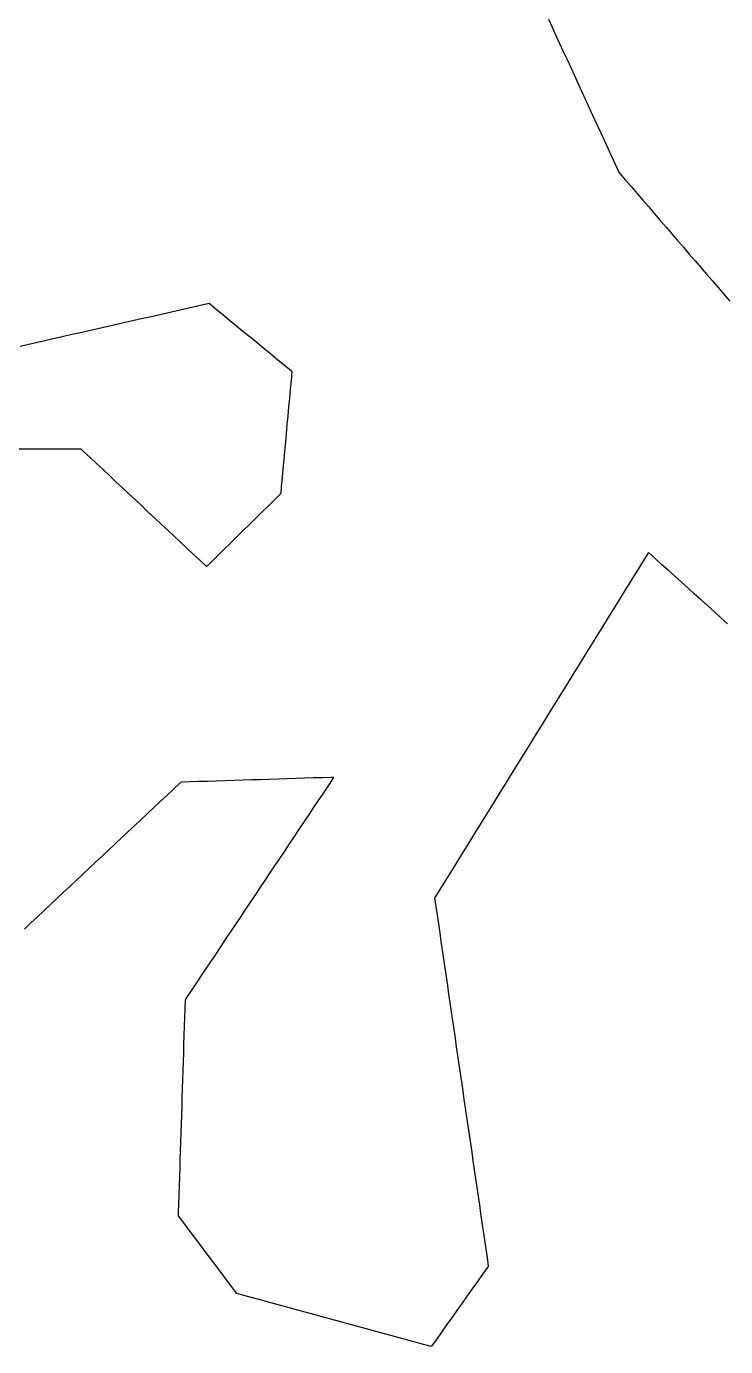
# Model space of a CAD drawing. Header units: millimetres. Extents: x 230 to 3347, y 514 to 5196.
# Drawn here: x 2050.1 to 2128.9, y 3946 to 4094.8 of the extents above; entities that cross this region are included whole.
import ezdxf

# ---------------------------------------------------------------- set-up
doc = ezdxf.new("R2010")
doc.units = ezdxf.units.MM
doc.layers.add('ALL_ISLANDS', color=7, linetype='Continuous')
doc.layers.add('OUTLINE_ISLAND_01', color=7, linetype='Continuous')

msp = doc.modelspace()

# ---------------------------------------------------------------- linework, layer by layer
at = {"layer": 'ALL_ISLANDS'}
for points in [[(2108.949, 4095.6286), (2109.3669, 4094.7201), (2109.7849, 4093.8117), (2110.2028, 4092.9032), (2110.6207, 4091.9947), (2111.0386, 4091.0862), (2111.4565, 4090.1777), (2111.8745, 4089.2693), (2112.2924, 4088.3608), (2112.7103, 4087.4523), (2113.1282, 4086.5438), (2113.5462, 4085.6353), (2113.9641, 4084.7268), (2114.382, 4083.8184), (2114.7999, 4082.9099), (2115.2178, 4082.0014), (2115.6358, 4081.0929), (2116.0537, 4080.1844), (2116.4716, 4079.2759), (2116.8895, 4078.3675), (2116.9918, 4078.2487), (2117.6443, 4077.491), (2118.2968, 4076.7332), (2118.9494, 4075.9754), (2119.6019, 4075.2177), (2120.2544, 4074.4599), (2120.9069, 4073.7021), (2121.5595, 4072.9444), (2122.212, 4072.1866), (2122.8645, 4071.4289), (2123.5171, 4070.6711), (2124.1696, 4069.9133), (2124.8221, 4069.1556), (2125.4746, 4068.3978), (2126.1272, 4067.64), (2126.7797, 4066.8823), (2127.4322, 4066.1245), (2128.0848, 4065.3667), (2128.7373, 4064.609), (2129.3898, 4063.8512)], [(2049.2055, 4047.1767), (2050.2055, 4047.1797), (2051.2054, 4047.1826), (2052.2054, 4047.1856), (2053.2054, 4047.1885), (2054.2054, 4047.1915), (2055.2054, 4047.1945), (2056.2054, 4047.1974), (2056.5207, 4046.902), (2057.2505, 4046.2183), (2057.9803, 4045.5346), (2058.71, 4044.8509), (2059.4398, 4044.1673), (2060.1696, 4043.4836), (2060.8993, 4042.7999), (2061.6291, 4042.1162), (2062.3589, 4041.4325), (2063.0886, 4040.7488), (2063.8184, 4040.0651), (2064.5482, 4039.3814), (2065.278, 4038.6977), (2066.0077, 4038.014), (2066.7375, 4037.3303), (2067.4673, 4036.6466), (2068.197, 4035.9629), (2068.9268, 4035.2792), (2069.6566, 4034.5955), (2070.3863, 4033.9119), (2070.9427, 4034.4589), (2071.6557, 4035.1601), (2072.3687, 4035.8612), (2073.0817, 4036.5623), (2073.7947, 4037.2635), (2074.5077, 4037.9646), (2075.2208, 4038.6658), (2075.9338, 4039.3669), (2076.6468, 4040.0681), (2077.3598, 4040.7692), (2078.0728, 4041.4704), (2078.7858, 4042.1715), (2078.8566, 4042.9449), (2078.9476, 4043.9407), (2079.0387, 4044.9365), (2079.1297, 4045.9324), (2079.2208, 4046.9282), (2079.3118, 4047.9241), (2079.4029, 4048.9199), (2079.494, 4049.9158), (2079.585, 4050.9116), (2079.6761, 4051.9075), (2079.7671, 4052.9033), (2079.8582, 4053.8992), (2079.9492, 4054.895), (2080.0403, 4055.8908), (2079.9522, 4055.9629), (2079.1784, 4056.5962), (2078.4045, 4057.2296), (2077.6306, 4057.8629), (2076.8567, 4058.4962), (2076.0828, 4059.1295), (2075.3089, 4059.7628), (2074.535, 4060.3961), (2073.7611, 4061.0295), (2072.9872, 4061.6628), (2072.2133, 4062.2961), (2071.4394, 4062.9294), (2070.6655, 4063.5627), (2069.84, 4063.3759), (2068.8646, 4063.1551), (2067.8893, 4062.9344), (2066.914, 4062.7137), (2065.9386, 4062.4929), (2064.9633, 4062.2722), (2063.988, 4062.0514), (2063.0126, 4061.8307), (2062.0373, 4061.6099), (2061.062, 4061.3892), (2060.0866, 4061.1684), (2059.1113, 4060.9477), (2058.136, 4060.727), (2057.1607, 4060.5062), (2056.1853, 4060.2855), (2055.21, 4060.0647), (2054.2347, 4059.844), (2053.2593, 4059.6232), (2052.284, 4059.4025), (2051.3087, 4059.1818), (2050.3333, 4058.961), (2049.358, 4058.7403)], [(2129.1465, 4027.4719), (2128.403, 4028.1405), (2127.6594, 4028.8092), (2126.9158, 4029.4779), (2126.1723, 4030.1465), (2125.4287, 4030.8152), (2124.6851, 4031.4838), (2123.9416, 4032.1525), (2123.198, 4032.8212), (2122.4544, 4033.4898), (2121.7109, 4034.1585), (2120.9673, 4034.8271), (2120.2237, 4035.4958), (2119.787, 4034.7899), (2119.2608, 4033.9396), (2118.7346, 4033.0892), (2118.2084, 4032.2388), (2117.6823, 4031.3884), (2117.1561, 4030.5381), (2116.6299, 4029.6877), (2116.1037, 4028.8373), (2115.5775, 4027.9869), (2115.0514, 4027.1366), (2114.5252, 4026.2862), (2113.999, 4025.4358), (2113.4728, 4024.5854), (2112.9467, 4023.7351), (2112.4205, 4022.8847), (2111.8943, 4022.0343), (2111.3681, 4021.1839), (2110.842, 4020.3336), (2110.3158, 4019.4832), (2109.7896, 4018.6328), (2109.2634, 4017.7824), (2108.7372, 4016.9321), (2108.2111, 4016.0817), (2107.6849, 4015.2313), (2107.1587, 4014.3809), (2106.6325, 4013.5306), (2106.1064, 4012.6802), (2105.5802, 4011.8298), (2105.054, 4010.9794), (2104.5278, 4010.1291), (2104.0017, 4009.2787), (2103.4755, 4008.4283), (2102.9493, 4007.5779), (2102.4231, 4006.7276), (2101.8969, 4005.8772), (2101.3708, 4005.0268), (2100.8446, 4004.1764), (2100.3184, 4003.3261), (2099.7922, 4002.4757), (2099.2661, 4001.6253), (2098.7399, 4000.7749), (2098.2137, 3999.9246), (2097.6875, 3999.0742), (2097.1613, 3998.2238), (2096.6352, 3997.3734), (2096.109, 3996.5231), (2096.2448, 3995.5921), (2096.3892, 3994.6025), (2096.5336, 3993.613), (2096.678, 3992.6235), (2096.8224, 3991.634), (2096.9668, 3990.6445), (2097.1112, 3989.6549), (2097.2556, 3988.6654), (2097.4, 3987.6759), (2097.5443, 3986.6864), (2097.6887, 3985.6968), (2097.8331, 3984.7073), (2097.9775, 3983.7178), (2098.1219, 3982.7283), (2098.2663, 3981.7388), (2098.4107, 3980.7492), (2098.5551, 3979.7597), (2098.6995, 3978.7702), (2098.8439, 3977.7807), (2098.9882, 3976.7912), (2099.1326, 3975.8016), (2099.277, 3974.8121), (2099.4214, 3973.8226), (2099.5658, 3972.8331), (2099.7102, 3971.8436), (2099.8546, 3970.854), (2099.999, 3969.8645), (2100.1434, 3968.875), (2100.2877, 3967.8855), (2100.4321, 3966.8959), (2100.5765, 3965.9064), (2100.7209, 3964.9169), (2100.8653, 3963.9274), (2101.0097, 3962.9379), (2101.1541, 3961.9483), (2101.2985, 3960.9588), (2101.4429, 3959.9693), (2101.5872, 3958.9798), (2101.7316, 3957.9903), (2101.876, 3957.0007), (2102.0204, 3956.0112), (2102.1648, 3955.0217), (2102.099, 3954.9291), (2101.5198, 3954.1139), (2100.9406, 3953.2987), (2100.3613, 3952.4836), (2099.7821, 3951.6684), (2099.2029, 3950.8532), (2098.6237, 3950.0381), (2098.0444, 3949.2229), (2097.4652, 3948.4077), (2096.886, 3947.5926), (2096.3068, 3946.7774), (2095.7276, 3945.9622), (2095.0185, 3946.1556), (2094.0538, 3946.4188), (2093.089, 3946.682), (2092.1243, 3946.9452), (2091.1595, 3947.2084), (2090.1948, 3947.4716), (2089.2301, 3947.7348), (2088.2653, 3947.998), (2087.3006, 3948.2611), (2086.3358, 3948.5243), (2085.3711, 3948.7875), (2084.4063, 3949.0507), (2083.4416, 3949.3139), (2082.4768, 3949.5771), (2081.5121, 3949.8403), (2080.5473, 3950.1035), (2079.5826, 3950.3666), (2078.6179, 3950.6298), (2077.6531, 3950.893), (2076.6884, 3951.1562), (2075.7236, 3951.4194), (2074.7589, 3951.6826), (2073.7941, 3951.9458), (2073.2289, 3952.6992), (2072.6287, 3953.4991), (2072.0286, 3954.299), (2071.4285, 3955.0989), (2070.8283, 3955.8988), (2070.2282, 3956.6987), (2069.628, 3957.4986), (2069.0279, 3958.2985), (2068.4278, 3959.0984), (2067.8276, 3959.8983), (2067.2275, 3960.6982), (2067.2393, 3961.0715), (2067.2711, 3962.071), (2067.3028, 3963.0705), (2067.3345, 3964.07), (2067.3663, 3965.0695), (2067.398, 3966.069), (2067.4297, 3967.0685), (2067.4614, 3968.068), (2067.4932, 3969.0674), (2067.5249, 3970.0669), (2067.5566, 3971.0664), (2067.5884, 3972.0659), (2067.6201, 3973.0654), (2067.6518, 3974.0649), (2067.6835, 3975.0644), (2067.7153, 3976.0639), (2067.747, 3977.0634), (2067.7787, 3978.0629), (2067.8104, 3979.0624), (2067.8422, 3980.0619), (2067.8739, 3981.0614), (2067.9056, 3982.0609), (2067.9374, 3983.0604), (2067.9691, 3984.0599), (2068.0008, 3985.0594), (2068.0944, 3985.1995), (2068.6498, 3986.0311), (2069.2052, 3986.8626), (2069.7606, 3987.6942), (2070.3161, 3988.5258), (2070.8715, 3989.3573), (2071.4269, 3990.1889), (2071.9823, 3991.0205), (2072.5377, 3991.8521), (2073.0932, 3992.6836), (2073.6486, 3993.5152), (2074.204, 3994.3468), (2074.7594, 3995.1783), (2075.3148, 3996.0099), (2075.8703, 3996.8415), (2076.4257, 3997.673), (2076.9811, 3998.5046), (2077.5365, 3999.3362), (2078.0919, 4000.1678), (2078.6474, 4000.9993), (2079.2028, 4001.8309), (2079.7582, 4002.6625), (2080.3136, 4003.494), (2080.869, 4004.3256), (2081.4244, 4005.1572), (2081.9799, 4005.9887), (2082.5353, 4006.8203), (2083.0907, 4007.6519), (2083.6461, 4008.4835), (2084.2015, 4009.315), (2084.757, 4010.1466), (2084.4829, 4010.1379), (2083.4834, 4010.1063), (2082.4839, 4010.0746), (2081.4844, 4010.043), (2080.4849, 4010.0113), (2079.4854, 4009.9797), (2078.4859, 4009.948), (2077.4864, 4009.9164), (2076.4869, 4009.8847), (2075.4874, 4009.8531), (2074.4879, 4009.8214), (2073.4884, 4009.7898), (2072.4889, 4009.7581), (2071.4894, 4009.7265), (2070.4899, 4009.6948), (2069.4904, 4009.6632), (2068.4909, 4009.6315), (2067.4914, 4009.5999), (2067.3516, 4009.4687), (2066.6223, 4008.7844), (2065.893, 4008.1002), (2065.1638, 4007.416), (2064.4345, 4006.7317), (2063.7053, 4006.0475), (2062.976, 4005.3633), (2062.2467, 4004.679), (2061.5175, 4003.9948), (2060.7882, 4003.3105), (2060.059, 4002.6263), (2059.3297, 4001.9421), (2058.6004, 4001.2578), (2057.8712, 4000.5736), (2057.1419, 3999.8894), (2056.4127, 3999.2051), (2055.6834, 3998.5209), (2054.9541, 3997.8367), (2054.2249, 3997.1524), (2053.4956, 3996.4682), (2052.7664, 3995.7839), (2052.0371, 3995.0997), (2051.3078, 3994.4155), (2050.5786, 3993.7312), (2049.8493, 3993.047)]]:
    msp.add_lwpolyline(points, dxfattribs=at)
at = {"layer": 'OUTLINE_ISLAND_01'}
for points in [[(2108.949, 4095.6286), (2109.3669, 4094.7201), (2109.7849, 4093.8117), (2110.2028, 4092.9032), (2110.6207, 4091.9947), (2111.0386, 4091.0862), (2111.4565, 4090.1777), (2111.8745, 4089.2693), (2112.2924, 4088.3608), (2112.7103, 4087.4523), (2113.1282, 4086.5438), (2113.5462, 4085.6353), (2113.9641, 4084.7268), (2114.382, 4083.8184), (2114.7999, 4082.9099), (2115.2178, 4082.0014), (2115.6358, 4081.0929), (2116.0537, 4080.1844), (2116.4716, 4079.2759), (2116.8895, 4078.3675), (2116.9918, 4078.2487), (2117.6443, 4077.491), (2118.2968, 4076.7332), (2118.9494, 4075.9754), (2119.6019, 4075.2177), (2120.2544, 4074.4599), (2120.9069, 4073.7021), (2121.5595, 4072.9444), (2122.212, 4072.1866), (2122.8645, 4071.4289), (2123.5171, 4070.6711), (2124.1696, 4069.9133), (2124.8221, 4069.1556), (2125.4746, 4068.3978), (2126.1272, 4067.64), (2126.7797, 4066.8823), (2127.4322, 4066.1245), (2128.0848, 4065.3667), (2128.7373, 4064.609), (2129.3898, 4063.8512)], [(2049.2055, 4047.1767), (2050.2055, 4047.1797), (2051.2054, 4047.1826), (2052.2054, 4047.1856), (2053.2054, 4047.1885), (2054.2054, 4047.1915), (2055.2054, 4047.1945), (2056.2054, 4047.1974), (2056.5207, 4046.902), (2057.2505, 4046.2183), (2057.9803, 4045.5346), (2058.71, 4044.8509), (2059.4398, 4044.1673), (2060.1696, 4043.4836), (2060.8993, 4042.7999), (2061.6291, 4042.1162), (2062.3589, 4041.4325), (2063.0886, 4040.7488), (2063.8184, 4040.0651), (2064.5482, 4039.3814), (2065.278, 4038.6977), (2066.0077, 4038.014), (2066.7375, 4037.3303), (2067.4673, 4036.6466), (2068.197, 4035.9629), (2068.9268, 4035.2792), (2069.6566, 4034.5955), (2070.3863, 4033.9119), (2070.9427, 4034.4589), (2071.6557, 4035.1601), (2072.3687, 4035.8612), (2073.0817, 4036.5623), (2073.7947, 4037.2635), (2074.5077, 4037.9646), (2075.2208, 4038.6658), (2075.9338, 4039.3669), (2076.6468, 4040.0681), (2077.3598, 4040.7692), (2078.0728, 4041.4704), (2078.7858, 4042.1715), (2078.8566, 4042.9449), (2078.9476, 4043.9407), (2079.0387, 4044.9365), (2079.1297, 4045.9324), (2079.2208, 4046.9282), (2079.3118, 4047.9241), (2079.4029, 4048.9199), (2079.494, 4049.9158), (2079.585, 4050.9116), (2079.6761, 4051.9075), (2079.7671, 4052.9033), (2079.8582, 4053.8992), (2079.9492, 4054.895), (2080.0403, 4055.8908), (2079.9522, 4055.9629), (2079.1784, 4056.5962), (2078.4045, 4057.2296), (2077.6306, 4057.8629), (2076.8567, 4058.4962), (2076.0828, 4059.1295), (2075.3089, 4059.7628), (2074.535, 4060.3961), (2073.7611, 4061.0295), (2072.9872, 4061.6628), (2072.2133, 4062.2961), (2071.4394, 4062.9294), (2070.6655, 4063.5627), (2069.84, 4063.3759), (2068.8646, 4063.1551), (2067.8893, 4062.9344), (2066.914, 4062.7137), (2065.9386, 4062.4929), (2064.9633, 4062.2722), (2063.988, 4062.0514), (2063.0126, 4061.8307), (2062.0373, 4061.6099), (2061.062, 4061.3892), (2060.0866, 4061.1684), (2059.1113, 4060.9477), (2058.136, 4060.727), (2057.1607, 4060.5062), (2056.1853, 4060.2855), (2055.21, 4060.0647), (2054.2347, 4059.844), (2053.2593, 4059.6232), (2052.284, 4059.4025), (2051.3087, 4059.1818), (2050.3333, 4058.961), (2049.358, 4058.7403)], [(2129.1465, 4027.4719), (2128.403, 4028.1405), (2127.6594, 4028.8092), (2126.9158, 4029.4779), (2126.1723, 4030.1465), (2125.4287, 4030.8152), (2124.6851, 4031.4838), (2123.9416, 4032.1525), (2123.198, 4032.8212), (2122.4544, 4033.4898), (2121.7109, 4034.1585), (2120.9673, 4034.8271), (2120.2237, 4035.4958), (2119.787, 4034.7899), (2119.2608, 4033.9396), (2118.7346, 4033.0892), (2118.2084, 4032.2388), (2117.6823, 4031.3884), (2117.1561, 4030.5381), (2116.6299, 4029.6877), (2116.1037, 4028.8373), (2115.5775, 4027.9869), (2115.0514, 4027.1366), (2114.5252, 4026.2862), (2113.999, 4025.4358), (2113.4728, 4024.5854), (2112.9467, 4023.7351), (2112.4205, 4022.8847), (2111.8943, 4022.0343), (2111.3681, 4021.1839), (2110.842, 4020.3336), (2110.3158, 4019.4832), (2109.7896, 4018.6328), (2109.2634, 4017.7824), (2108.7372, 4016.9321), (2108.2111, 4016.0817), (2107.6849, 4015.2313), (2107.1587, 4014.3809), (2106.6325, 4013.5306), (2106.1064, 4012.6802), (2105.5802, 4011.8298), (2105.054, 4010.9794), (2104.5278, 4010.1291), (2104.0017, 4009.2787), (2103.4755, 4008.4283), (2102.9493, 4007.5779), (2102.4231, 4006.7276), (2101.8969, 4005.8772), (2101.3708, 4005.0268), (2100.8446, 4004.1764), (2100.3184, 4003.3261), (2099.7922, 4002.4757), (2099.2661, 4001.6253), (2098.7399, 4000.7749), (2098.2137, 3999.9246), (2097.6875, 3999.0742), (2097.1613, 3998.2238), (2096.6352, 3997.3734), (2096.109, 3996.5231), (2096.2448, 3995.5921), (2096.3892, 3994.6025), (2096.5336, 3993.613), (2096.678, 3992.6235), (2096.8224, 3991.634), (2096.9668, 3990.6445), (2097.1112, 3989.6549), (2097.2556, 3988.6654), (2097.4, 3987.6759), (2097.5443, 3986.6864), (2097.6887, 3985.6968), (2097.8331, 3984.7073), (2097.9775, 3983.7178), (2098.1219, 3982.7283), (2098.2663, 3981.7388), (2098.4107, 3980.7492), (2098.5551, 3979.7597), (2098.6995, 3978.7702), (2098.8439, 3977.7807), (2098.9882, 3976.7912), (2099.1326, 3975.8016), (2099.277, 3974.8121), (2099.4214, 3973.8226), (2099.5658, 3972.8331), (2099.7102, 3971.8436), (2099.8546, 3970.854), (2099.999, 3969.8645), (2100.1434, 3968.875), (2100.2877, 3967.8855), (2100.4321, 3966.8959), (2100.5765, 3965.9064), (2100.7209, 3964.9169), (2100.8653, 3963.9274), (2101.0097, 3962.9379), (2101.1541, 3961.9483), (2101.2985, 3960.9588), (2101.4429, 3959.9693), (2101.5872, 3958.9798), (2101.7316, 3957.9903), (2101.876, 3957.0007), (2102.0204, 3956.0112), (2102.1648, 3955.0217), (2102.099, 3954.9291), (2101.5198, 3954.1139), (2100.9406, 3953.2987), (2100.3613, 3952.4836), (2099.7821, 3951.6684), (2099.2029, 3950.8532), (2098.6237, 3950.0381), (2098.0444, 3949.2229), (2097.4652, 3948.4077), (2096.886, 3947.5926), (2096.3068, 3946.7774), (2095.7276, 3945.9622), (2095.0185, 3946.1556), (2094.0538, 3946.4188), (2093.089, 3946.682), (2092.1243, 3946.9452), (2091.1595, 3947.2084), (2090.1948, 3947.4716), (2089.2301, 3947.7348), (2088.2653, 3947.998), (2087.3006, 3948.2611), (2086.3358, 3948.5243), (2085.3711, 3948.7875), (2084.4063, 3949.0507), (2083.4416, 3949.3139), (2082.4768, 3949.5771), (2081.5121, 3949.8403), (2080.5473, 3950.1035), (2079.5826, 3950.3666), (2078.6179, 3950.6298), (2077.6531, 3950.893), (2076.6884, 3951.1562), (2075.7236, 3951.4194), (2074.7589, 3951.6826), (2073.7941, 3951.9458), (2073.2289, 3952.6992), (2072.6287, 3953.4991), (2072.0286, 3954.299), (2071.4285, 3955.0989), (2070.8283, 3955.8988), (2070.2282, 3956.6987), (2069.628, 3957.4986), (2069.0279, 3958.2985), (2068.4278, 3959.0984), (2067.8276, 3959.8983), (2067.2275, 3960.6982), (2067.2393, 3961.0715), (2067.2711, 3962.071), (2067.3028, 3963.0705), (2067.3345, 3964.07), (2067.3663, 3965.0695), (2067.398, 3966.069), (2067.4297, 3967.0685), (2067.4614, 3968.068), (2067.4932, 3969.0674), (2067.5249, 3970.0669), (2067.5566, 3971.0664), (2067.5884, 3972.0659), (2067.6201, 3973.0654), (2067.6518, 3974.0649), (2067.6835, 3975.0644), (2067.7153, 3976.0639), (2067.747, 3977.0634), (2067.7787, 3978.0629), (2067.8104, 3979.0624), (2067.8422, 3980.0619), (2067.8739, 3981.0614), (2067.9056, 3982.0609), (2067.9374, 3983.0604), (2067.9691, 3984.0599), (2068.0008, 3985.0594), (2068.0944, 3985.1995), (2068.6498, 3986.0311), (2069.2052, 3986.8626), (2069.7606, 3987.6942), (2070.3161, 3988.5258), (2070.8715, 3989.3573), (2071.4269, 3990.1889), (2071.9823, 3991.0205), (2072.5377, 3991.8521), (2073.0932, 3992.6836), (2073.6486, 3993.5152), (2074.204, 3994.3468), (2074.7594, 3995.1783), (2075.3148, 3996.0099), (2075.8703, 3996.8415), (2076.4257, 3997.673), (2076.9811, 3998.5046), (2077.5365, 3999.3362), (2078.0919, 4000.1678), (2078.6474, 4000.9993), (2079.2028, 4001.8309), (2079.7582, 4002.6625), (2080.3136, 4003.494), (2080.869, 4004.3256), (2081.4244, 4005.1572), (2081.9799, 4005.9887), (2082.5353, 4006.8203), (2083.0907, 4007.6519), (2083.6461, 4008.4835), (2084.2015, 4009.315), (2084.757, 4010.1466), (2084.4829, 4010.1379), (2083.4834, 4010.1063), (2082.4839, 4010.0746), (2081.4844, 4010.043), (2080.4849, 4010.0113), (2079.4854, 4009.9797), (2078.4859, 4009.948), (2077.4864, 4009.9164), (2076.4869, 4009.8847), (2075.4874, 4009.8531), (2074.4879, 4009.8214), (2073.4884, 4009.7898), (2072.4889, 4009.7581), (2071.4894, 4009.7265), (2070.4899, 4009.6948), (2069.4904, 4009.6632), (2068.4909, 4009.6315), (2067.4914, 4009.5999), (2067.3516, 4009.4687), (2066.6223, 4008.7844), (2065.893, 4008.1002), (2065.1638, 4007.416), (2064.4345, 4006.7317), (2063.7053, 4006.0475), (2062.976, 4005.3633), (2062.2467, 4004.679), (2061.5175, 4003.9948), (2060.7882, 4003.3105), (2060.059, 4002.6263), (2059.3297, 4001.9421), (2058.6004, 4001.2578), (2057.8712, 4000.5736), (2057.1419, 3999.8894), (2056.4127, 3999.2051), (2055.6834, 3998.5209), (2054.9541, 3997.8367), (2054.2249, 3997.1524), (2053.4956, 3996.4682), (2052.7664, 3995.7839), (2052.0371, 3995.0997), (2051.3078, 3994.4155), (2050.5786, 3993.7312), (2049.8493, 3993.047)]]:
    msp.add_lwpolyline(points, dxfattribs=at)

doc.saveas('drawing.dxf')
